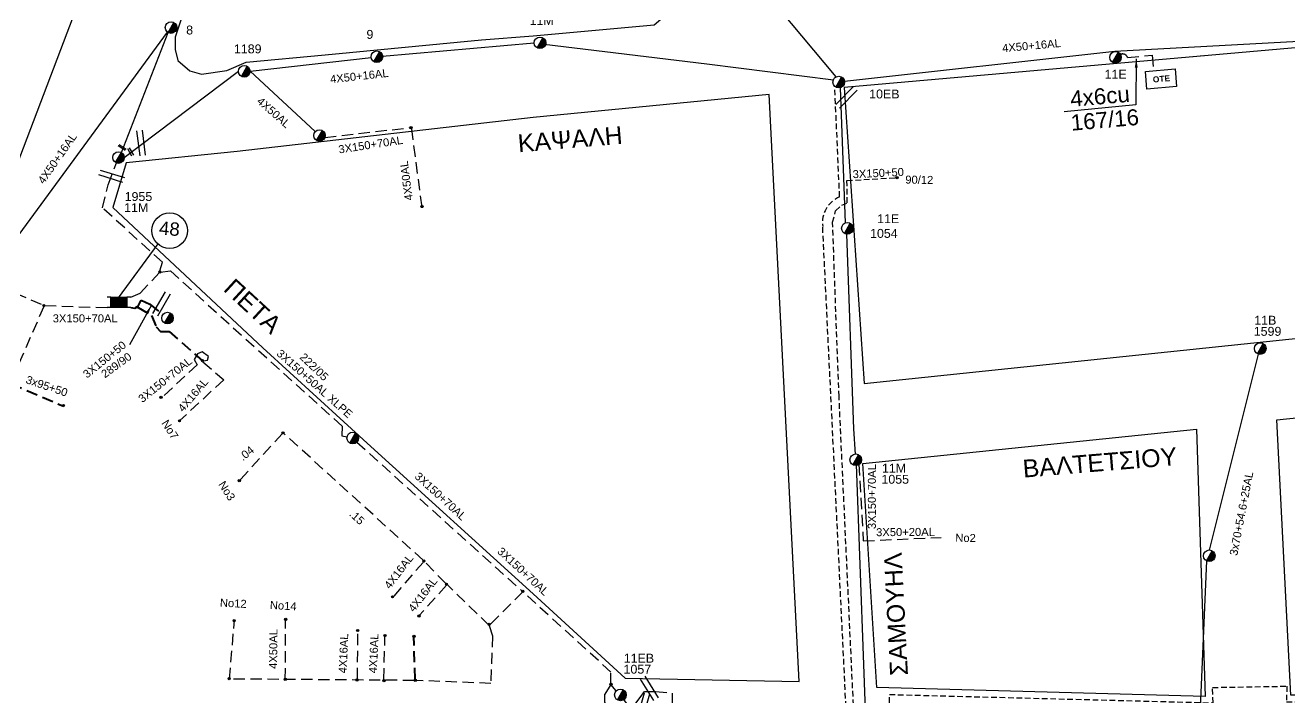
# Model space of a CAD drawing. Header units: millimetres. Extents: x 751 to 1825, y 358 to 872.
# Drawn here: x 973.6 to 1115.8, y 488.9 to 564.5 of the extents above; entities that cross this region are included whole.
import ezdxf

# ---------------------------------------------------------------- set-up
doc = ezdxf.new("R2010")
doc.units = ezdxf.units.MM
doc.linetypes.add('DASHED', pattern=[19.05, 12.7, -6.35])
for name, color, linetype in [('Link Box 4 Διευθύνσεων', 7, 'Continuous'), ('Pillar OTE', 7, 'Continuous'), ('Άγνωστα', 7, 'Continuous'), ('Γυμνά εναέρια ΧΤ και ΦΟΠ (3Φ)   4x50+16AL', 7, 'Continuous'), ('Επιγραφές - Σχήματα', 7, 'Continuous'), ('Καλώδια ΧΤ   3x150+50AL', 7, 'DASHED'), ('Καλώδια ΧΤ   3x150+50AL XLPE', 7, 'DASHED'), ('Καλώδια ΧΤ   3x150+70AL', 7, 'DASHED'), ('Καλώδια ΧΤ   3x150AL+50XLPE', 7, 'DASHED'), ('Μηχανική τομή', 7, 'Continuous'), ('Στύλος ΦΜ', 7, 'Continuous'), ('Στύλος ΦΜ @ 1', 7, 'Continuous'), ('Συνδέσεις', 7, 'Continuous'), ('Συνεστραμμένα ΧΤ   3x70+54.6+25 AL', 7, 'SYN_LINE'), ('Τομή', 7, 'Continuous'), ('Υπόβαθρο ΔΕΗ', 7, 'Continuous'), ('Υπόγεια Καλώδια Δικτύου ΧΤ   .04', 7, 'DASHED'), ('Υπόγεια Καλώδια Δικτύου ΧΤ   .15', 7, 'DASHED'), ('Υπόγεια καλώδια Δικτύου ΧΤ και Παρ. ΧΤ - 3X150+70 AL', 7, 'DASHED'), ('Υπόγεια καλώδια Παροχών ΧΤ   4x16AL', 7, 'DASHED'), ('Υπόγεια καλώδια Παροχών ΧΤ   4x50AL', 7, 'DASHED'), ('Υπόγεια καλώδια Παροχών ΧΤ   4x6', 7, 'DASHED')]:
    doc.layers.add(name, color=color, linetype=linetype)
doc.styles.get("Standard").update_dxf_attribs({"font": 'arial.ttf'})
doc.linetypes.add('SYN_LINE', pattern='A,0.5,-0.0001,["/\\/\\/\\/",Standard,S=0.1,R=0,X=0,Y=-0.05],-0.25', length=0.7501)
doc.dimstyles.new('ISO-25', dxfattribs={"dimtxt": 2.5, "dimasz": 2.5, "dimexe": 1.25, "dimexo": 0.625, "dimtad": 1, "dimtxsty": 'Standard', "dimcen": 2.5, "dimadec": 0, "dimazin": 0, "dimtfac": 1, "dimtmove": 0, "dimatfit": 3, "dimfxl": 1, "dimarcsym": 0})

# ---------------------------------------------------------------- blocks, each defined once
blk = doc.blocks.new('ΥΠΑΡΧΩΝ ΤΣΙΜΕΝΤΕΝΙΟΣ ΣΤΥΛΟΣ')
at = {"layer": 'Στύλος ΦΜ'}
blk.add_hatch(color=256, dxfattribs=at).paths.add_polyline_path([(-1.29, -2.28, 0.574793), (2.62, 0, 0.268822), (1.3, 2.27)])
blk.add_line((-1.29, -2.28), (1.3, 2.27), dxfattribs=at)
blk.add_circle((0, 0), 2.62, dxfattribs=at)
at = {"layer": 'Στύλος ΦΜ', "flags": 4}
for tag, p in [('ΑΡΙΘΜΟΣ', (-4.68, 8.05)), ('ΤΥΠΟΣ', (-4.91, 3.03))]:
    blk.add_attdef(tag, p, '', height=4, dxfattribs=at)
blk = doc.blocks.new('_ΣΥΝΔΕΣΗ')
at = {"layer": 'Συνδέσεις', "linetype": 'SYN_LINE', "ltscale": 40}
blk.add_hatch(color=256, dxfattribs=at).paths.add_polyline_path([(0.5, -0.01, 1), (-0.5, -0.01, 1)])
at = {"layer": 'Συνδέσεις'}
blk.add_circle((0, -0.01), 0.5, dxfattribs=at)
blk = doc.blocks.new('ΤΟΜΗ')
at = {"layer": 'Τομή', "ltscale": 40}
for p, q in [((-5.68, 0), (5.68, 0)), ((5.68, -2.33), (-5.68, -2.33))]:
    blk.add_line(p, q, dxfattribs=at)
blk = doc.blocks.new('ΜΗΧΑΝΙΚΗ ΤΟΜΗ')
at = {"layer": 'Μηχανική τομή', "ltscale": 40}
for p, q in [((-1.89, 0.78), (1.89, 0.78)), ((1.89, 0), (-1.89, 0))]:
    blk.add_line(p, q, dxfattribs=at)
blk = doc.blocks.new('LINK BOX 4 ΑΝΑΧΩΡΗΣΕΩΝ')
at = {"layer": 'Link Box 4 Διευθύνσεων', "ltscale": 40}
blk.add_hatch(color=256, dxfattribs=at).paths.add_polyline_path([(-3.54, 0), (-3.54, -4.67), (3.54, -4.67), (3.54, 0)])
for p, q in [((-3.54, 0), (-5.33, 0)), ((5.33, 0), (3.54, 0)), ((-3.54, -4.67), (-5.33, -4.67)), ((5.33, -4.67), (3.54, -4.67))]:
    blk.add_line(p, q, dxfattribs=at)
blk.add_lwpolyline([(-3.54, -4.67), (-3.54, 0), (3.54, 0), (3.54, -4.67)], close=True, dxfattribs=at)
blk = doc.blocks.new('PILLAR ΟΤΕ')
at = {"layer": 'Pillar OTE', "ltscale": 40}
blk.add_lwpolyline([(-3.31, 2.02), (3.39, 2.02), (3.39, -1.99), (-3.31, -1.99)], close=True, dxfattribs=at)
at = {"layer": 'Pillar OTE', "insert": (-1.81, 0.71), "char_height": 1.3575, "width": 109.961, "attachment_point": 1}
blk.add_mtext('{\\fArial|b1|i0|c161|p34;OTE}', dxfattribs=at)

msp = doc.modelspace()

# ---------------------------------------------------------------- linework, layer by layer
at = {"layer": 'Άγνωστα', "color": 30, "linetype": 'DASHED', "lineweight": 40, "ltscale": 0.1}
for points in [[(986.29, 532.86), (986.65, 533.58), (987.62, 533.14), (989.09, 531.98)], [(986.3, 532.77), (987.81, 531.87), (988.34, 530.58), (988.83, 530.07), (989.8, 530.08), (993.54, 526.78)], [(972.03, 524.2), (977.91, 521.69)]]:
    msp.add_lwpolyline(points, dxfattribs=at)
at = {"layer": 'Άγνωστα', "color": 30, "lineweight": 40, "ltscale": 0.1}
msp.add_lwpolyline([(985.48, 532.76), (985.94, 532.7), (986.07, 532.76)], dxfattribs=at)
at = {"layer": 'Άγνωστα', "color": 6, "linetype": 'DASHED', "lineweight": 40, "ltscale": 0.1}
msp.add_lwpolyline([(1017.48, 490.98), (1017.31, 495.87)], dxfattribs=at)
at = {"layer": 'Γυμνά εναέρια ΧΤ και ΦΟΠ (3Φ)   4x50+16AL', "color": 173, "linetype": 'Continuous', "ltscale": 0.1}
msp.add_lwpolyline([(1064.82, 558.7), (1055.94, 569.34), (1045.02, 582.55)], dxfattribs=at)
at = {"layer": 'Γυμνά εναέρια ΧΤ και ΦΟΠ (3Φ)   4x50+16AL', "color": 7, "ltscale": 0.1}
msp.add_lwpolyline([(962.8, 527.21), (989.62, 563.71)], dxfattribs=at)
at = {"layer": 'Γυμνά εναέρια ΧΤ και ΦΟΠ (3Φ)   4x50+16AL', "color": 6, "ltscale": 0.1}
msp.add_lwpolyline([(984.42, 550.2), (989.68, 563.67)], dxfattribs=at)
at = {"layer": 'Γυμνά εναέρια ΧΤ και ΦΟΠ (3Φ)   4x50+16AL', "color": 233, "linetype": 'Continuous', "ltscale": 0.1, "true_color": 0xd2798f}
for points in [[(1131.57, 564.35), (1116.86, 562.67), (1096.17, 561.54)], [(1013.81, 561.03), (1030.85, 562.52)], [(1031.99, 562.37), (1050.27, 560.16), (1064.51, 558.36)], [(998.9, 559.34), (1012.51, 560.88)], [(1096.17, 561.54), (1065.77, 558.16)], [(984.75, 549.63), (997.59, 559.32)]]:
    msp.add_lwpolyline(points, dxfattribs=at)
at = {"layer": 'Γυμνά εναέρια ΧΤ και ΦΟΠ (3Φ)   4x50+16AL', "color": 62, "ltscale": 0.1}
for points in [[(1065.27, 557.47), (1065.85, 542.28)], [(1065.99, 541.02), (1066.76, 519.13), (1066.96, 516.3)], [(1067.07, 515.13), (1068.33, 481.4)]]:
    msp.add_lwpolyline(points, dxfattribs=at)
at = {"layer": 'Γυμνά εναέρια ΧΤ και ΦΟΠ (3Φ)   4x50+16AL', "color": 30, "linetype": 'DASHED', "ltscale": 0.1}
for points in [[(988.75, 536.88), (989.03, 537.87), (982.3, 543.97), (982.94, 546.57), (983.87, 549.02)], [(985.48, 533.93), (986.54, 534.38), (988.29, 536.24), (988.67, 536.67)]]:
    msp.add_lwpolyline(points, dxfattribs=at)
at = {"layer": 'Επιγραφές - Σχήματα', "ltscale": 0.1}
msp.add_lwpolyline([(988.52, 539.91), (984.07, 533.87)], dxfattribs=at)
msp.add_circle((989.85, 541.41), 2, dxfattribs=at)
at = {"layer": 'Καλώδια ΧΤ   3x150+50AL', "color": 233, "ltscale": 0.05, "true_color": 0xd2798f}
msp.add_lwpolyline([(1045.94, 455.61), (1042.99, 452.9), (1040.01, 455.42), (1028.79, 465.28, -0.8428), (1033.27, 473.35), (1046.8, 484.17), (1066.12, 484.07), (1063.31, 541.88), (1063.31, 541.88, -0.3437), (1065.22, 545.2), (1064.67, 557.61)], format="xyb", dxfattribs=at)
at = {"layer": 'Καλώδια ΧΤ   3x150+50AL', "color": 85, "ltscale": 0.05}
msp.add_lwpolyline([(1045.61, 455.94), (1043.07, 453.64), (1029.25, 465.82, -0.896382), (1033.29, 472.26), (1038.3, 476.5), (1047.04, 483.6), (1066.26, 483.33), (1066.99, 483.33), (1065.15, 522.77), (1064.42, 542.36), (1064.77, 543.64), (1065.45, 544.28), (1066.08, 544.52), (1066.04, 547.03), (1071.68, 547.36)], format="xyb", dxfattribs=at)
at = {"layer": 'Καλώδια ΧΤ   3x150+50AL', "color": 40, "ltscale": 0.05}
msp.add_lwpolyline([(1045.3, 456.25), (1043.26, 454.25), (1029.97, 466.39, -0.959237), (1032.98, 471.43), (1047.09, 482.82), (1070.91, 482.63), (1070.83, 489.27), (1107.23, 488.33), (1107.17, 490.06), (1115.52, 490.2), (1115.48, 488.43), (1123.32, 488.48), (1130.07, 495.56, 0.74196), (1132.24, 497.76)], format="xyb", dxfattribs=at)
at = {"layer": 'Καλώδια ΧΤ   3x150+50AL', "color": 6, "ltscale": 0.05}
msp.add_lwpolyline([(1046.26, 455.28), (1043.16, 452.22), (1042.83, 451.9), (1032.34, 461.12), (1027.56, 465.31, -0.769807), (1033.27, 474.03), (1044.74, 483.78), (1040.56, 489.22)], format="xyb", dxfattribs=at)
at = {"layer": 'Καλώδια ΧΤ   3x150+50AL XLPE', "linetype": 'DASHED', "ltscale": 0.1}
msp.add_line((1106.12, 561.06), (1105.07, 560.96), dxfattribs=at)
at = {"layer": 'Καλώδια ΧΤ   3x150+70AL', "color": 6, "linetype": 'DASHED', "ltscale": 0.1}
for points in [[(1010.91, 517.64), (1010.91, 517.64), (1010.91, 517.64), (1010.91, 517.64), (1029.58, 500.82)], [(1040.08, 489.67), (1039.49, 490.38), (1039.49, 491.79), (1029.58, 500.82)]]:
    msp.add_lwpolyline(points, dxfattribs=at)
at = {"layer": 'Καλώδια ΧΤ   3x150AL+50XLPE', "color": 30, "linetype": 'DASHED', "ltscale": 0.1}
msp.add_lwpolyline([(988.77, 536.73), (989.94, 536.88), (1009.27, 519.43), (1009.21, 518.34), (1009.81, 518.22)], dxfattribs=at)
at = {"layer": 'Συνεστραμμένα ΧΤ   3x70+54.6+25 AL', "color": 1, "linetype": 'SYN_LINE', "ltscale": 10}
msp.add_lwpolyline([(1112.29, 527.54), (1106.77, 505.51)], dxfattribs=at)
at = {"layer": 'Συνεστραμμένα ΧΤ   3x70+54.6+25 AL', "color": 1, "linetype": 'Continuous', "ltscale": 0.1}
msp.add_lwpolyline([(1106.48, 504.29), (1105.51, 481.63)], dxfattribs=at)
at = {"layer": 'Υπόβαθρο ΔΕΗ', "ltscale": 0.1}
for points in [[(1030.76, 587.48), (1020.91, 597.91), (1012.09, 606.49), (1008.92, 608.11), (1005.69, 606.99), (1004.32, 603.76), (996.12, 580.03), (990.46, 563.17), (990.46, 561.77), (990.76, 560.52), (992.11, 559.36), (993.45, 558.99), (996.28, 559.41), (998.46, 560.35), (1007.34, 561.19), (1024.94, 562.86), (1030.76, 563.29), (1044.36, 564.53), (1046.63, 566.51), (1047.28, 568.77), (1046.85, 571.76)], [(997.46, 550.29), (984.98, 549.02), (983.45, 544.01), (1000.32, 528.23), (1012.47, 517.13), (1030.76, 500.58), (1041.08, 491.1), (1060.66, 490.72), (1057.29, 556.7), (1030.76, 554.13)]]:
    msp.add_lwpolyline(points, close=True, dxfattribs=at)
for points in [[(935.68, 598.59), (984.22, 579.22), (966.7, 533.23), (917.6, 555.39), (935.68, 598.59)], [(1065.72, 557.49), (1067.96, 524.21), (1144.85, 532.24), (1148.02, 535.15), (1121.61, 562.42), (1065.72, 557.49)], [(1098.55, 555.54), (1090.46, 554.78)], [(1114.39, 520.13), (1149, 523.69), (1152.6, 519.06), (1122.99, 489.2), (1115.98, 489.2), (1114.39, 520.13)], [(1067.81, 515.22), (1105.35, 519.09), (1106.35, 489.03), (1069.42, 490.04), (1067.81, 515.22)]]:
    msp.add_lwpolyline(points, dxfattribs=at)
at = {"layer": 'Υπόγεια Καλώδια Δικτύου ΧΤ   .04', "color": 6, "linetype": 'DASHED', "ltscale": 0.1}
msp.add_lwpolyline([(1002.53, 518.59), (997.65, 513.26)], dxfattribs=at)
at = {"layer": 'Υπόγεια Καλώδια Δικτύου ΧΤ   .15', "color": 6, "linetype": 'DASHED', "ltscale": 0.1}
for points in [[(1018.37, 504.36), (1002.7, 518.6)], [(1020.91, 501.75), (1018.54, 504.18)], [(1025.8, 497.03), (1021.09, 501.58)], [(1029.58, 500.82), (1025.93, 497.15)], [(996.58, 491.01), (997.15, 497.63)], [(1025.8, 497.03), (1026.17, 495.87), (1025.97, 490.52), (1017.61, 490.85)], [(1017.36, 490.85), (996.58, 491.01)], [(1039.49, 490.38), (1038.78, 489.29), (1038.78, 488.39), (1039.3, 487.88), (1039.87, 487.47), (1040.45, 487.18), (1041.57, 487.34), (1042.06, 487.98), (1042.78, 488.93), (1043.28, 489.6), (1044.5, 489.6), (1046.37, 489.43), (1046.37, 484.03), (1046.42, 481.35), (1060.88, 481.03), (1060.8, 473.72)]]:
    msp.add_lwpolyline(points, dxfattribs=at)
at = {"layer": 'Υπόγεια καλώδια Δικτύου ΧΤ και Παρ. ΧΤ - 3X150+70 AL', "color": 233, "linetype": 'DASHED', "ltscale": 0.1, "true_color": 0xd2798f}
msp.add_lwpolyline([(1007.33, 551.88), (1016.89, 552.99)], dxfattribs=at)
at = {"layer": 'Υπόγεια καλώδια Δικτύου ΧΤ και Παρ. ΧΤ - 3X150+70 AL', "color": 30, "linetype": 'DASHED', "ltscale": 0.1}
for points in [[(967.25, 536.65), (975.59, 533.05)], [(975.7, 532.87), (972, 524.44)], [(975.83, 532.98), (982.81, 532.76)], [(993.67, 526.78), (994.12, 526.85), (994.21, 527.28), (993.51, 527.8), (993, 527.58), (992.61, 526.91), (992.96, 526.33), (988.93, 522.62)]]:
    msp.add_lwpolyline(points, dxfattribs=at)
at = {"layer": 'Υπόγεια καλώδια Δικτύου ΧΤ και Παρ. ΧΤ - 3X150+70 AL', "color": 62, "linetype": 'DASHED', "ltscale": 0.1}
msp.add_lwpolyline([(1067.36, 515.17), (1067.87, 506.53), (1076.65, 506.93)], dxfattribs=at)
at = {"layer": 'Υπόγεια καλώδια Παροχών ΧΤ   4x16AL', "color": 30, "linetype": 'DASHED', "ltscale": 0.1}
msp.add_lwpolyline([(993.58, 526.66), (995.94, 524.64), (991.01, 520.08)], dxfattribs=at)
at = {"layer": 'Υπόγεια καλώδια Παροχών ΧΤ   4x16AL', "color": 6, "linetype": 'DASHED', "ltscale": 0.1}
for points in [[(1018.4, 504.16), (1014.94, 500.21)], [(1021, 501.54), (1017.89, 498.1)], [(1010.98, 491.01), (1011.02, 496.55)], [(1013.96, 490.95), (1014.07, 496.01)]]:
    msp.add_lwpolyline(points, dxfattribs=at)
at = {"layer": 'Υπόγεια καλώδια Παροχών ΧΤ   4x50AL', "color": 233, "linetype": 'Continuous', "ltscale": 0.1, "true_color": 0xd2798f}
msp.add_lwpolyline([(998.9, 559.32), (1006.23, 552.54)], dxfattribs=at)
at = {"layer": 'Υπόγεια καλώδια Παροχών ΧΤ   4x50AL', "color": 233, "linetype": 'DASHED', "ltscale": 0.1, "true_color": 0xd2798f}
msp.add_lwpolyline([(1017.05, 552.87), (1018.21, 544.06)], dxfattribs=at)
at = {"layer": 'Υπόγεια καλώδια Παροχών ΧΤ   4x50AL', "color": 6, "linetype": 'DASHED', "ltscale": 0.1}
msp.add_lwpolyline([(1002.86, 490.97), (1002.9, 497.73)], dxfattribs=at)
at = {"layer": 'Υπόγεια καλώδια Παροχών ΧΤ   4x6', "color": 233, "linetype": 'DASHED', "ltscale": 0.1, "true_color": 0xd2798f}
msp.add_lwpolyline([(1096.81, 561.22, -0.420814), (1097.61, 560.88), (1100.37, 561.13), (1100.52, 559.42)], format="xyb", dxfattribs=at)

# ---------------------------------------------------------------- block references
at = {"layer": 'Link Box 4 Διευθύνσεων', "ltscale": 0.1, "xscale": 0.25, "yscale": 0.25, "zscale": 0.25}
msp.add_blockref('LINK BOX 4 ΑΝΑΧΩΡΗΣΕΩΝ', (984.14, 533.93), dxfattribs=at)
at = {"layer": 'Pillar OTE', "xscale": 0.5, "yscale": 0.5, "zscale": 0.5, "rotation": 5}
msp.add_blockref('PILLAR ΟΤΕ', (1101.35, 558.45), dxfattribs=at)
at = {"layer": 'Μηχανική τομή', "ltscale": 0.1}
for p, xscale, yscale, zscale, rotation in [((984.47, 550.68), 0.2499999999999779, 0.2499999999999779, 0.2499999999999779, 326.331360612433), ((985.37, 550.2), 0.2499999999999484, 0.2499999999999484, 0.2499999999999484, 299.7659576807166)]:
    msp.add_blockref('ΜΗΧΑΝΙΚΗ ΤΟΜΗ', p, dxfattribs=dict(at, xscale=xscale, yscale=yscale, zscale=zscale, rotation=rotation))
at = {"layer": 'Στύλος ΦΜ @ 1', "ltscale": 0.1}
ref = msp.add_blockref('ΥΠΑΡΧΩΝ ΤΣΙΜΕΝΤΕΝΙΟΣ ΣΤΥΛΟΣ', (990.01, 564.24), dxfattribs=dict(at, xscale=0.25, yscale=0.25, zscale=0.25))
ref.add_attrib('ΑΡΙΘΜΟΣ', '8', (991.71, 563.46), dxfattribs={"layer": 'Στύλος ΦΜ', "height": 1, "flags": 4})
ref = msp.add_blockref('ΥΠΑΡΧΩΝ ΤΣΙΜΕΝΤΕΝΙΟΣ ΣΤΥΛΟΣ', (1031.51, 562.52), dxfattribs=dict(at, xscale=0.25, yscale=0.25, zscale=0.25))
ref.add_attrib('ΑΡΙΘΜΟΣ', '11M', (1030.34, 564.53), dxfattribs={"layer": 'Στύλος ΦΜ', "height": 1, "flags": 4})
ref = msp.add_blockref('ΥΠΑΡΧΩΝ ΤΣΙΜΕΝΤΕΝΙΟΣ ΣΤΥΛΟΣ', (1013.16, 560.96), dxfattribs=dict(at, xscale=0.25, yscale=0.25, zscale=0.25))
ref.add_attrib('ΑΡΙΘΜΟΣ', '9', (1011.99, 562.97), dxfattribs={"layer": 'Στύλος ΦΜ', "height": 1, "flags": 4})
ref = msp.add_blockref('ΥΠΑΡΧΩΝ ΤΣΙΜΕΝΤΕΝΙΟΣ ΣΤΥΛΟΣ', (998.25, 559.32), dxfattribs=dict(at, xscale=0.25, yscale=0.25, zscale=0.25))
ref.add_attrib('ΑΡΙΘΜΟΣ', '1189', (997.08, 561.34), dxfattribs={"layer": 'Στύλος ΦΜ', "height": 1, "flags": 4})
ref = msp.add_blockref('ΥΠΑΡΧΩΝ ΤΣΙΜΕΝΤΕΝΙΟΣ ΣΤΥΛΟΣ', (1096.25, 560.89), dxfattribs=dict(at, xscale=0.25, yscale=0.25, zscale=0.25))
ref.add_attrib('ΤΥΠΟΣ', '11E', (1095.02, 558.49), dxfattribs={"layer": 'Στύλος ΦΜ', "height": 1, "flags": 4})
ref = msp.add_blockref('ΥΠΑΡΧΩΝ ΤΣΙΜΕΝΤΕΝΙΟΣ ΣΤΥΛΟΣ', (1065.12, 558.11), dxfattribs=dict(at, xscale=0.25, yscale=0.25, zscale=0.25))
ref.add_attrib('ΤΥΠΟΣ', '10EB', (1068.54, 556.27), dxfattribs={"layer": 'Στύλος ΦΜ', "height": 1, "flags": 4})
at = {"layer": 'Στύλος ΦΜ @ 1', "ltscale": 0.1, "xscale": 0.25, "yscale": 0.25, "zscale": 0.25}
for p in [(1006.71, 552.1), (989.61, 531.58), (1010.45, 518.1), (1106.8, 504.86)]:
    msp.add_blockref('ΥΠΑΡΧΩΝ ΤΣΙΜΕΝΤΕΝΙΟΣ ΣΤΥΛΟΣ', p, dxfattribs=at)
at = {"layer": 'Στύλος ΦΜ @ 1', "ltscale": 0.1}
ref = msp.add_blockref('ΥΠΑΡΧΩΝ ΤΣΙΜΕΝΤΕΝΙΟΣ ΣΤΥΛΟΣ', (984.1, 549.63), dxfattribs=dict(at, xscale=0.25, yscale=0.25, zscale=0.25))
ref.add_attrib('ΤΥΠΟΣ', '11M', (984.73, 543.49), dxfattribs={"layer": 'Στύλος ΦΜ', "height": 1, "flags": 4})
ref.add_attrib('ΑΡΙΘΜΟΣ', '1955', (984.79, 544.74), dxfattribs={"layer": 'Στύλος ΦΜ', "height": 1, "flags": 4})
ref = msp.add_blockref('ΥΠΑΡΧΩΝ ΤΣΙΜΕΝΤΕΝΙΟΣ ΣΤΥΛΟΣ', (1066.09, 541.67), dxfattribs=dict(at, xscale=0.25, yscale=0.25, zscale=0.25))
ref.add_attrib('ΤΥΠΟΣ', '1054', (1068.64, 540.6), dxfattribs={"layer": 'Στύλος ΦΜ', "height": 1, "flags": 4})
ref.add_attrib('ΑΡΙΘΜΟΣ', '11E', (1069.44, 542.25), dxfattribs={"layer": 'Στύλος ΦΜ', "height": 1, "flags": 4})
ref = msp.add_blockref('ΥΠΑΡΧΩΝ ΤΣΙΜΕΝΤΕΝΙΟΣ ΣΤΥΛΟΣ', (1112.53, 528.15), dxfattribs=dict(at, xscale=0.25, yscale=0.25, zscale=0.25))
ref.add_attrib('ΤΥΠΟΣ', '1599', (1111.8, 529.59), dxfattribs={"layer": 'Στύλος ΦΜ', "height": 1, "flags": 4})
ref.add_attrib('ΑΡΙΘΜΟΣ', '11B', (1111.86, 530.84), dxfattribs={"layer": 'Στύλος ΦΜ', "height": 1, "flags": 4})
ref = msp.add_blockref('ΥΠΑΡΧΩΝ ΤΣΙΜΕΝΤΕΝΙΟΣ ΣΤΥΛΟΣ', (1067.03, 515.65), dxfattribs=dict(at, xscale=0.25, yscale=0.25, zscale=0.25))
ref.add_attrib('ΤΥΠΟΣ', '1055', (1069.92, 512.96), dxfattribs={"layer": 'Στύλος ΦΜ', "height": 1, "flags": 4})
ref.add_attrib('ΑΡΙΘΜΟΣ', '11M', (1069.98, 514.21), dxfattribs={"layer": 'Στύλος ΦΜ', "height": 1, "flags": 4})
ref = msp.add_blockref('ΥΠΑΡΧΩΝ ΤΣΙΜΕΝΤΕΝΙΟΣ ΣΤΥΛΟΣ', (1040.56, 489.22), dxfattribs=dict(at, xscale=0.25, yscale=0.25, zscale=0.25))
ref.add_attrib('ΤΥΠΟΣ', '1057', (1040.91, 491.61), dxfattribs={"layer": 'Στύλος ΦΜ', "height": 1, "flags": 4})
ref.add_attrib('ΑΡΙΘΜΟΣ', '11EB', (1040.93, 492.85), dxfattribs={"layer": 'Στύλος ΦΜ', "height": 1, "flags": 4})
at = {"layer": 'Συνδέσεις', "ltscale": 0.1, "xscale": 0.25, "yscale": 0.25, "zscale": 0.25}
for p in [(1017.01, 552.99), (1071.68, 547.36), (1018.24, 544.12), (988.75, 536.76), (975.7, 533), (986.18, 532.81), (993.55, 526.79), (988.89, 522.67), (977.91, 521.76), (990.96, 520.03), (1002.61, 518.68), (997.69, 513.31), (1018.45, 504.27), (1029.58, 500.86), (1014.92, 500.25), (1002.91, 497.72), (1017.89, 498.1), (997.11, 497.57), (1011.01, 496.46), (1025.8, 497.15), (1014.08, 495.9), (1017.33, 495.8), (996.55, 491.05), (1002.86, 490.98), (1010.92, 490.9), (1013.96, 490.83), (1017.48, 490.86), (1039.51, 490.41)]:
    msp.add_blockref('_ΣΥΝΔΕΣΗ', p, dxfattribs=at)
at = {"layer": 'Συνδέσεις', "color": 6, "ltscale": 0.1, "xscale": 0.25, "yscale": 0.25, "zscale": 0.25}
msp.add_blockref('_ΣΥΝΔΕΣΗ', (1021, 501.67), dxfattribs=at)
at = {"layer": 'Τομή', "ltscale": 0.1}
for p, xscale, yscale, zscale, rotation in [((1065.78, 556.6), 0.2500000000000475, 0.2500000000000475, 0.2500000000000475, 45.46152838445116), ((986.93, 551.31), 0.2499999999999221, 0.2499999999999221, 0.2499999999999221, 277.2230216330928), ((983.4, 547.8), 0.2500000000000377, 0.2500000000000377, 0.2500000000000377, 342.6589260524919), ((989.19, 533.02), 0.2499999999999434, 0.2499999999999434, 0.2499999999999434, 240.0671821941092), ((1043.57, 489.8), 0.2499999999999699, 0.2499999999999699, 0.2499999999999699, 121.6720788589948), ((1042.88, 488.09), 0.2500000000000237, 0.2500000000000237, 0.2500000000000237, 74.04230335692108)]:
    msp.add_blockref('ΤΟΜΗ', p, dxfattribs=dict(at, xscale=xscale, yscale=yscale, zscale=zscale, rotation=rotation))

# ---------------------------------------------------------------- texts
at = {"layer": 'Άγνωστα', "color": 7, "ltscale": 0.1, "insert": (1069.32, 507.96), "char_height": 0.9, "width": 84.1859, "attachment_point": 1, "rotation": 0.4012}
msp.add_mtext('3X50+20AL', dxfattribs=at)
at = {"layer": 'Γυμνά εναέρια ΧΤ και ΦΟΠ (3Φ)   4x50+16AL', "color": 7, "ltscale": 0.1, "char_height": 0.9, "width": 84.1859, "attachment_point": 1}
for insert, rotation in [((1083.46, 562.36), 5.133), ((1007.85, 558.87), 6.2858), ((974.95, 547.09), 55.0303)]:
    msp.add_mtext('4X50+16AL', dxfattribs=dict(at, insert=insert, rotation=rotation))
at = {"layer": 'Επιγραφές - Σχήματα', "ltscale": 0.1, "attachment_point": 5}
for s, insert, char_height, rotation in [('ΚΑΨΑΛΗ', (1034.9, 551.69), 2, 4.7144), ('48', (989.83, 541.62), 1.5, 355.744), ('ΠΕΤΑ', (999.2, 532.93), 2, 317.3369), ('289/90', (983.86, 526.28), 0.9, 35.9119), ('222/05', (1006.1, 526.09), 0.9, 316.4909), ('No7', (989.89, 519.04), 0.9, 302.4935), ('ΒΑΛΤΕΤΣΙΟΥ', (1094.49, 515.34), 2, 4.7144), ('No3', (996.29, 512.16), 0.9, 302.4935), ('ΣΑΜΟΥΗΛ', (1071.56, 498.3), 2, 93), ('No12', (997.01, 499.52), 0.9, 356.7756), ('No14', (1002.63, 499.25), 0.9, 356.7756)]:
    msp.add_mtext(s, dxfattribs=dict(at, insert=insert, char_height=char_height, rotation=rotation))
at = {"layer": 'Επιγραφές - Σχήματα', "color": 7, "ltscale": 0.1, "char_height": 0.9, "width": 84.1859, "attachment_point": 1, "rotation": 359.1291}
for s, insert in [('90/12', (1072.61, 547.6)), ('No2', (1078.24, 507.34))]:
    msp.add_mtext(s, dxfattribs=dict(at, insert=insert))
at = {"layer": 'Επιγραφές - Σχήματα', "ltscale": 0.1, "insert": (973.88, 525.14), "char_height": 0.9, "width": 2.4307, "attachment_point": 1, "rotation": 341.3179}
msp.add_mtext('3x95+50', dxfattribs=at)
at = {"layer": 'Καλώδια ΧΤ   3x150+70AL', "color": 7, "linetype": 'DASHED', "ltscale": 0.1, "insert": (1017.94, 514.34), "char_height": 0.9, "width": 84.1859, "attachment_point": 1, "rotation": 317.6235}
msp.add_mtext('3X150+70AL', dxfattribs=at)
at = {"layer": 'Καλώδια ΧΤ   3x150AL+50XLPE', "color": 7, "linetype": 'DASHED', "ltscale": 0.1, "insert": (1002.4, 528.15), "char_height": 0.9, "width": 84.1859, "attachment_point": 1, "rotation": 318.4552}
msp.add_mtext('3X150+50AL XLPE', dxfattribs=at)
at = {"layer": 'Συνεστραμμένα ΧΤ   3x70+54.6+25 AL', "color": 7, "linetype": 'DASHED', "ltscale": 0.1, "insert": (1109.06, 504.99), "char_height": 0.9, "width": 84.1859, "attachment_point": 1, "rotation": 79.0685}
msp.add_mtext('3x70+54.6+25AL', dxfattribs=at)
at = {"layer": 'Υπόγεια Καλώδια Δικτύου ΧΤ   .04', "color": 7, "linetype": 'DASHED', "ltscale": 0.1, "insert": (997.53, 516.18), "char_height": 0.9, "width": 84.1859, "attachment_point": 1, "rotation": 39.0713}
msp.add_mtext('.04', dxfattribs=at)
at = {"layer": 'Υπόγεια Καλώδια Δικτύου ΧΤ   .15', "color": 7, "linetype": 'DASHED', "ltscale": 0.1, "insert": (1010.59, 510.11), "char_height": 0.9, "width": 84.1859, "attachment_point": 1, "rotation": 317.1067}
msp.add_mtext('.15', dxfattribs=at)
at = {"layer": 'Υπόγεια καλώδια Δικτύου ΧΤ και Παρ. ΧΤ - 3X150+70 AL', "color": 7, "linetype": 'DASHED', "ltscale": 0.1, "char_height": 0.9, "width": 84.1859, "attachment_point": 1}
for s, insert, rotation in [('3X150+70AL', (1008.78, 550.97), 8.6088), ('3X150+50', (1066.66, 548.2), 2.6268), ('3X150+50', (979.99, 525.47), 38.7436), ('3X150+70AL', (986.21, 522.71), 38.7436), ('3X150+70AL', (1068.39, 507.86), 89.9765), ('3X150+70AL', (1027.24, 505.91), 317.395)]:
    msp.add_mtext(s, dxfattribs=dict(at, insert=insert, rotation=rotation))
at = {"layer": 'Υπόγεια καλώδια Δικτύου ΧΤ και Παρ. ΧΤ - 3X150+70 AL', "color": 7, "linetype": 'DASHED', "ltscale": 0.1, "insert": (976.7, 532), "char_height": 0.9, "width": 84.1859, "attachment_point": 1}
msp.add_mtext('3X150+70AL', dxfattribs=at)
at = {"layer": 'Υπόγεια καλώδια Παροχών ΧΤ   4x16AL', "color": 7, "linetype": 'DASHED', "ltscale": 0.1, "char_height": 0.9, "width": 84.1859, "attachment_point": 1}
for insert, rotation in [((990.69, 521.53), 49.7344), ((1013.91, 501.59), 52.6283), ((1016.61, 499), 52.6283), ((1008.86, 491.67), 87.612), ((1012.26, 491.67), 87.612)]:
    msp.add_mtext('4X16AL', dxfattribs=dict(at, insert=insert, rotation=rotation))
at = {"layer": 'Υπόγεια καλώδια Παροχών ΧΤ   4x50AL', "color": 7, "linetype": 'DASHED', "ltscale": 0.1, "char_height": 0.9, "width": 84.1859, "attachment_point": 1}
for insert, rotation in [((1000.18, 556.51), 318.5747), ((1016.31, 544.75), 97.3294), ((1001.04, 492.15), 89.5278)]:
    msp.add_mtext('4X50AL', dxfattribs=dict(at, insert=insert, rotation=rotation))
at = {"layer": 'Υπόγεια καλώδια Παροχών ΧΤ   4x50AL', "color": 7, "ltscale": 0.2, "char_height": 1.8, "attachment_point": 1, "rotation": 5}
for s, insert in [('4x6cu', (1091.08, 557.11)), ('167/16', (1091.14, 554.43))]:
    msp.add_mtext_dynamic_manual_height_columns(s, width=1.8, gutter_width=12.5, heights=[0.118], dxfattribs=dict(at, insert=insert))

# ---------------------------------------------------------------- leaders
at = {"layer": 'Επιγραφές - Σχήματα', "ltscale": 40}
for points in [[(1098.59, 560.73), (1098.55, 555.54)], [(987.81, 533.02), (985.32, 528.59)]]:
    msp.add_leader(points, dimstyle='ISO-25', override={"dimasz": 1, "dimtad": 0}, dxfattribs=at)

doc.saveas('drawing.dxf')
